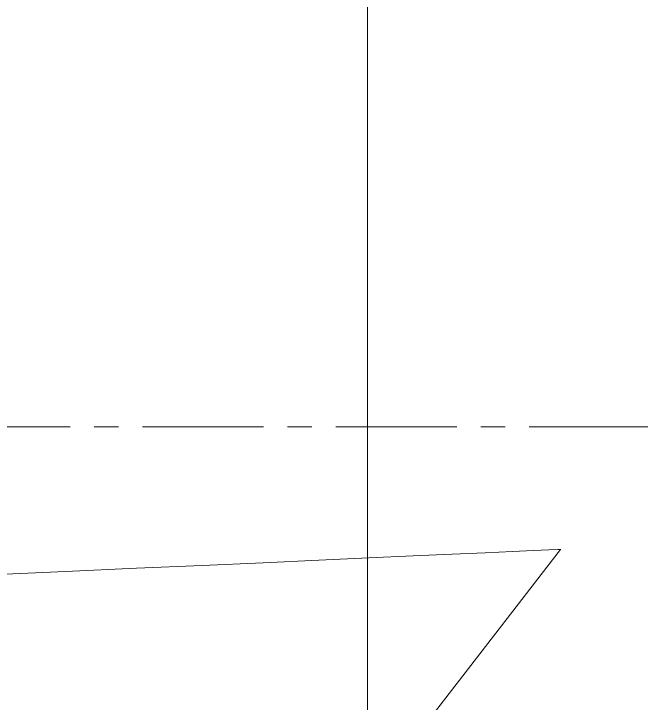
# Model space of a CAD drawing. Extents: x -3086 to 3308, y -97 to 4301.
# Drawn here: x 2225 to 2712, y 3186 to 3720 of the extents above; entities that cross this region are included whole.
import ezdxf

# ---------------------------------------------------------------- set-up
doc = ezdxf.new("R2010")
doc.units = 0
doc.header["$LTSCALE"] = 3
doc.header["$MEASUREMENT"] = 0
doc.linetypes.add('CENTER', pattern=[50, 31.25, -6.25, 6.25, -6.25])
for name, color, linetype in [('CENTER', 1, 'CENTER'), ('P1', 1, 'CONTINUOUS'), ('P5', 3, 'CONTINUOUS')]:
    doc.layers.add(name, color=color, linetype=linetype)

msp = doc.modelspace()

# ---------------------------------------------------------------- linework, layer by layer
at = {"layer": 'CENTER', "color": 5, "lineweight": 0}
msp.add_line((3169.08, 3400, -10650), (-2987.36, 3400, -10650), dxfattribs=at)
at = {"layer": 'P1', "lineweight": 0}
msp.add_line((2500, 0, -10650), (2500, 4224.42, -10650), dxfattribs=at)
at = {"layer": 'P5', "color": 3, "lineweight": 0}
for points in [[(2649.5, 3304.98, 75.18), (2489.23, 3097.67, 68.6), (2340.94, 2906.43, 62.7), (2204.49, 2730.44, 57.28), (2079.26, 2568.89, 52.32), (1964.62, 2420.96, 47.77), (1859.92, 2285.82, 43.63), (1764.54, 2162.66, 39.86), (1677.84, 2050.64, 36.43), (1599.2, 1948.96, 33.33), (1527.98, 1856.78, 30.52), (1463.55, 1773.29, 27.98), (1405.27, 1697.66, 25.69), (1352.52, 1629.08, 23.61), (1304.65, 1566.72, 21.72), (1261.05, 1509.76, 19.99), (1221.07, 1457.38, 18.41), (1184.1, 1408.76, 16.94), (1149.65, 1363.32, 15.56)], [(2650, 3305, 75), (2647.64, 3304.89, 75.87), (2640.55, 3304.58, 78.48), (2628.76, 3304.05, 82.82), (2612.31, 3303.31, 88.87), (2591.22, 3302.37, 96.63), (2565.57, 3301.23, 106.07), (2535.43, 3299.88, 117.16), (2500.87, 3298.34, 129.86), (2461.99, 3296.61, 144.15), (2418.9, 3294.7, 159.99), (2371.71, 3292.62, 177.32), (2320.56, 3290.36, 196.09), (2265.58, 3287.94, 216.26), (2206.93, 3285.36, 237.76)]]:
    msp.add_polyline3d(points, dxfattribs=at)

doc.saveas('drawing.dxf')
